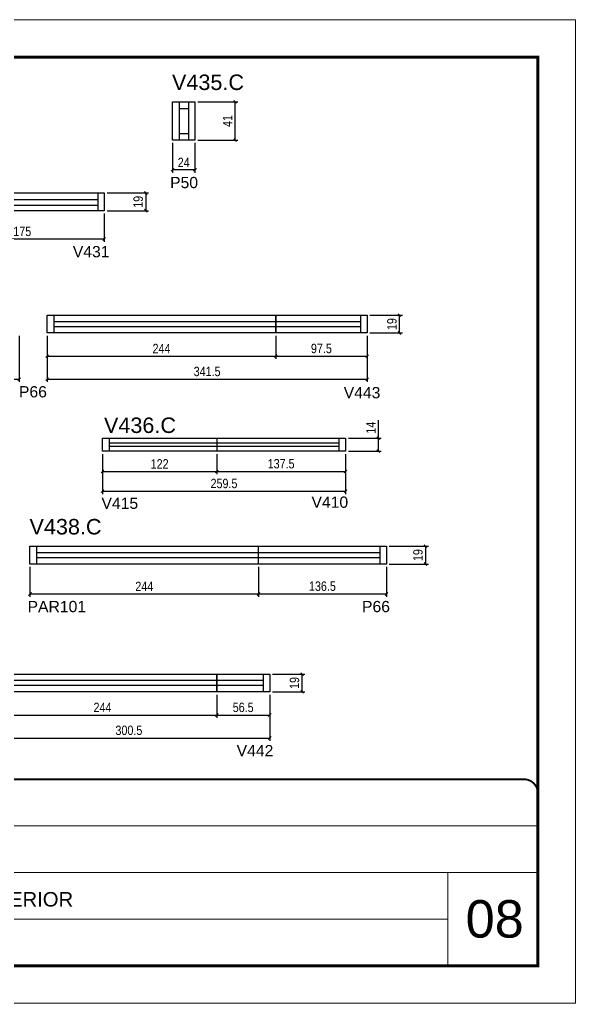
# Model space of a CAD drawing. Extents: x 1959 to 8212, y 239 to 4735.
# Drawn here: x 7619 to 8212, y 2537 to 3587 of the extents above; entities that cross this region are included whole.
import ezdxf

# ---------------------------------------------------------------- set-up
doc = ezdxf.new("R2010")
doc.units = 0
doc.linetypes.add('CONTINUO', pattern=[0])
doc.linetypes.add('DASHED', pattern=[0.75, 0.5, -0.25])
for name, color, linetype in [('5', 5, 'Continuous'), ('COTA', 241, 'Continuous'), ('NOMENCLATURA', 7, 'Continuous'), ('Painéis', 200, 'Continuous'), ('SARR_2.2x7', 40, 'Continuous'), ('SARR_EDITAR', 141, 'Continuous')]:
    doc.layers.add(name, color=color, linetype=linetype)
for name, color, linetype, lineweight in [('CARIMBO', 255, 'Continuous', 9), ('Folhas', 255, 'Continuous', 9), ('SARRAFO DE PRESSAO', 251, 'DASHED', 9)]:
    doc.layers.add(name, color=color, linetype=linetype, lineweight=lineweight)
doc.styles.add('ARIAL', font='arial.ttf')
doc.styles.add('COTA TECNICA', font='techl___.ttf', dxfattribs={"height": 10})
doc.styles.add('COTA TECNICA-50', font='techl___.ttf', dxfattribs={"height": 10})
doc.styles.get("Standard").update_dxf_attribs({"font": 'arial.ttf'})
doc.dimstyles.new('COTA PAINEL-50', dxfattribs={"dimtxt": 10, "dimasz": 3, "dimexe": 3, "dimexo": 3, "dimgap": 3, "dimtad": 1, "dimdec": 1, "dimzin": 12, "dimdsep": 46, "dimtxsty": 'COTA TECNICA-50', "dimblk1": 'OBLIQUE', "dimblk2": 'OBLIQUE', "dimsah": 1, "dimcen": 0.9, "dimclrd": 4, "dimclre": 4, "dimclrt": 240, "dimadec": 1, "dimazin": 3, "dimtfac": 1, "dimtdec": 1, "dimtmove": 0, "dimatfit": 3, "dimfxl": 1, "dimtolj": 1, "dimtzin": 12, "dimarcsym": 0})
doc.dimstyles.new('PAINEL', dxfattribs={"dimtxt": 10, "dimasz": 3, "dimexe": 3, "dimexo": 3, "dimgap": 3, "dimtad": 1, "dimdec": 1, "dimzin": 12, "dimdsep": 46, "dimtxsty": 'COTA TECNICA', "dimblk1": 'OBLIQUE', "dimblk2": 'OBLIQUE', "dimsah": 1, "dimcen": 0.9, "dimclrd": 4, "dimclre": 4, "dimclrt": 240, "dimadec": 1, "dimazin": 3, "dimtfac": 1, "dimtdec": 1, "dimtmove": 0, "dimatfit": 3, "dimfxl": 1, "dimtolj": 1, "dimtzin": 12, "dimarcsym": 0})

# ---------------------------------------------------------------- blocks, each defined once
blk = doc.blocks.new('9999999999')
at = {"color": 30, "linetype": 'CONTINUO'}
for p, q in [((98564.6, 34379.6), (99584, 34379.6)), ((98564.6, 34329.8), (99488, 34329.8)), ((99584, 34329.8), (99488, 34329.8)), ((99488, 34329.8), (99488, 34230.2)), ((98564.6, 34280), (99488, 34280))]:
    blk.add_line(p, q, dxfattribs=at)
at = {"color": 30, "linetype": 'CONTINUO', "const_width": 2}
blk.add_lwpolyline([(99584, 34230.2), (99584, 34414.4, 0.414214), (99569, 34429.4), (98229, 34429.4, 0.414214), (98214, 34414.4), (98214, 34245.2, 0.414214), (98229, 34230.2), (99584, 34230.2)], format="xyb", dxfattribs=at)
at = {"layer": 'Folhas'}
blk.add_lwpolyline([(98139, 34190.2), (99624, 34190.2), (99624, 35240.2), (98139, 35240.2)], close=True, dxfattribs=at)
at = {"layer": 'Folhas', "color": 30, "const_width": 3}
blk.add_lwpolyline([(98214, 34230.2), (99584, 34230.2), (99584, 35200.2), (98214, 35200.2)], close=True, dxfattribs=at)
at = {"color": 7, "linetype": 'Continuous', "ltscale": 5, "style": 'ARIAL'}
blk.add_text('2° SUBSOLO SUPERIOR', height=15.483, dxfattribs=at).set_placement((98837.7, 34293.5))
blk = doc.blocks.new('_Oblique')
at = {"color": 0, "linetype": 'ByBlock', "lineweight": -2}
blk.add_line((-0.5, -0.5), (0.5, 0.5), dxfattribs=at)
blk = doc.blocks.new('*D93')
at = {"layer": 'COTA', "color": 4, "lineweight": -2, "transparency": 16777216}
for p, q in [((7534.4, 3379.7), (7534.4, 3349.5)), ((7709.4, 3379.7), (7709.4, 3349.5)), ((7709.4, 3352.5), (7534.4, 3352.5))]:
    blk.add_line(p, q, dxfattribs=at)
at = {"layer": 'Defpoints', "color": 0, "transparency": 16777216}
for p in [(7534.4, 3382.7), (7709.4, 3382.7), (7534.4, 3352.5)]:
    blk.add_point(p, dxfattribs=at)
at = {"layer": 'COTA', "color": 4, "lineweight": -2, "transparency": 16777216, "xscale": 3, "yscale": 3, "zscale": 3, "rotation": 180}
blk.add_blockref('_Oblique', (7534.4, 3352.5), dxfattribs=at)
at = {"layer": 'COTA', "color": 4, "lineweight": -2, "transparency": 16777216, "xscale": 3, "yscale": 3, "zscale": 3}
blk.add_blockref('_Oblique', (7709.4, 3352.5), dxfattribs=at)
at = {"layer": 'COTA', "color": 240, "transparency": 16777216, "insert": (7621.9, 3360.6), "char_height": 10, "attachment_point": 5, "style": 'COTA TECNICA'}
blk.add_mtext('\\A1;175', dxfattribs=at)
blk = doc.blocks.new('*D94')
at = {"layer": 'COTA', "color": 4, "lineweight": -2, "transparency": 16777216}
for p, q in [((7712.4, 3401.7), (7756.7, 3401.7)), ((7753.7, 3401.7), (7753.7, 3382.7)), ((7712.4, 3382.7), (7756.7, 3382.7))]:
    blk.add_line(p, q, dxfattribs=at)
at = {"layer": 'Defpoints', "color": 0, "transparency": 16777216}
for p in [(7709.4, 3401.7), (7709.4, 3382.7), (7753.7, 3382.7)]:
    blk.add_point(p, dxfattribs=at)
at = {"layer": 'COTA', "color": 4, "lineweight": -2, "transparency": 16777216, "xscale": 3, "yscale": 3, "zscale": 3}
for p, rotation in [((7753.7, 3401.7), 90), ((7753.7, 3382.7), 270)]:
    blk.add_blockref('_Oblique', p, dxfattribs=dict(at, rotation=rotation))
at = {"layer": 'COTA', "color": 240, "transparency": 16777216, "insert": (7745.6, 3392.2), "char_height": 10, "attachment_point": 5, "rotation": 90, "style": 'COTA TECNICA'}
blk.add_mtext('\\A1;19', dxfattribs=at)
blk = doc.blocks.new('*D100')
at = {"layer": 'COTA', "color": 4, "lineweight": -2, "transparency": 16777216}
for p, q in [((7374.5, 3249.2), (7374.5, 3199.9)), ((7618.5, 3249.2), (7618.5, 3199.9)), ((7374.5, 3202.9), (7618.5, 3202.9))]:
    blk.add_line(p, q, dxfattribs=at)
at = {"layer": 'Defpoints', "color": 0, "transparency": 16777216}
for p in [(7374.5, 3252.2), (7618.5, 3252.2), (7618.5, 3202.9)]:
    blk.add_point(p, dxfattribs=at)
at = {"layer": 'COTA', "color": 4, "lineweight": -2, "transparency": 16777216, "xscale": 3, "yscale": 3, "zscale": 3, "rotation": 180}
blk.add_blockref('_Oblique', (7374.5, 3202.9), dxfattribs=at)
at = {"layer": 'COTA', "color": 4, "lineweight": -2, "transparency": 16777216, "xscale": 3, "yscale": 3, "zscale": 3}
blk.add_blockref('_Oblique', (7618.5, 3202.9), dxfattribs=at)
at = {"layer": 'COTA', "color": 240, "transparency": 16777216, "insert": (7496.5, 3211), "char_height": 10, "attachment_point": 5, "style": 'COTA TECNICA'}
blk.add_mtext('\\A1;244', dxfattribs=at)
blk = doc.blocks.new('*D101')
at = {"layer": 'COTA', "color": 4, "linetype": 'ByBlock', "lineweight": -2, "transparency": 16777216}
for p, q in [((7648.5, 3249.2), (7648.5, 3224.5)), ((7892.5, 3249.2), (7892.5, 3224.5)), ((7648.5, 3227.5), (7892.5, 3227.5))]:
    blk.add_line(p, q, dxfattribs=at)
at = {"layer": 'Defpoints', "color": 0, "linetype": 'ByBlock', "transparency": 16777216}
for p in [(7648.5, 3252.2), (7892.5, 3252.2), (7892.5, 3227.5)]:
    blk.add_point(p, dxfattribs=at)
at = {"layer": 'COTA', "color": 4, "linetype": 'ByBlock', "lineweight": -2, "transparency": 16777216, "xscale": 3, "yscale": 3, "zscale": 3, "rotation": 180}
blk.add_blockref('_Oblique', (7648.5, 3227.5), dxfattribs=at)
at = {"layer": 'COTA', "color": 4, "linetype": 'ByBlock', "lineweight": -2, "transparency": 16777216, "xscale": 3, "yscale": 3, "zscale": 3}
blk.add_blockref('_Oblique', (7892.5, 3227.5), dxfattribs=at)
at = {"layer": 'COTA', "color": 240, "linetype": 'ByBlock', "transparency": 16777216, "insert": (7770.5, 3235.6), "char_height": 10, "attachment_point": 5, "style": 'COTA TECNICA-50'}
blk.add_mtext('\\A1;244', dxfattribs=at)
blk = doc.blocks.new('*D102')
at = {"layer": 'COTA', "color": 4, "linetype": 'ByBlock', "lineweight": -2, "transparency": 16777216}
for p, q in [((7892.5, 3249.2), (7892.5, 3224.5)), ((7990, 3249.2), (7990, 3224.5)), ((7892.5, 3227.5), (7990, 3227.5))]:
    blk.add_line(p, q, dxfattribs=at)
at = {"layer": 'Defpoints', "color": 0, "linetype": 'ByBlock', "transparency": 16777216}
for p in [(7892.5, 3252.2), (7990, 3252.2), (7990, 3227.5)]:
    blk.add_point(p, dxfattribs=at)
at = {"layer": 'COTA', "color": 4, "linetype": 'ByBlock', "lineweight": -2, "transparency": 16777216, "xscale": 3, "yscale": 3, "zscale": 3, "rotation": 180}
blk.add_blockref('_Oblique', (7892.5, 3227.5), dxfattribs=at)
at = {"layer": 'COTA', "color": 4, "linetype": 'ByBlock', "lineweight": -2, "transparency": 16777216, "xscale": 3, "yscale": 3, "zscale": 3}
blk.add_blockref('_Oblique', (7990, 3227.5), dxfattribs=at)
at = {"layer": 'COTA', "color": 240, "linetype": 'ByBlock', "transparency": 16777216, "insert": (7941.2, 3235.6), "char_height": 10, "attachment_point": 5, "style": 'COTA TECNICA-50'}
blk.add_mtext('\\A1;97.5', dxfattribs=at)
blk = doc.blocks.new('*D103')
at = {"layer": 'COTA', "color": 4, "lineweight": -2, "transparency": 16777216}
for p, q in [((7648.5, 3249.2), (7648.5, 3199.9)), ((7990, 3249.2), (7990, 3199.9)), ((7648.5, 3202.9), (7990, 3202.9))]:
    blk.add_line(p, q, dxfattribs=at)
at = {"layer": 'Defpoints', "color": 0, "transparency": 16777216}
for p in [(7648.5, 3252.2), (7990, 3252.2), (7990, 3202.9)]:
    blk.add_point(p, dxfattribs=at)
at = {"layer": 'COTA', "color": 4, "lineweight": -2, "transparency": 16777216, "xscale": 3, "yscale": 3, "zscale": 3, "rotation": 180}
blk.add_blockref('_Oblique', (7648.5, 3202.9), dxfattribs=at)
at = {"layer": 'COTA', "color": 4, "lineweight": -2, "transparency": 16777216, "xscale": 3, "yscale": 3, "zscale": 3}
blk.add_blockref('_Oblique', (7990, 3202.9), dxfattribs=at)
at = {"layer": 'COTA', "color": 240, "transparency": 16777216, "insert": (7819.2, 3211.1), "char_height": 10, "attachment_point": 5, "style": 'COTA TECNICA'}
blk.add_mtext('\\A1;341.5', dxfattribs=at)
blk = doc.blocks.new('*D104')
at = {"layer": 'COTA', "color": 4, "lineweight": -2, "transparency": 16777216}
for p, q in [((7993, 3271.2), (8027.6, 3271.2)), ((8024.6, 3252.2), (8024.6, 3271.2)), ((7993, 3252.2), (8027.6, 3252.2))]:
    blk.add_line(p, q, dxfattribs=at)
at = {"layer": 'Defpoints', "color": 0, "transparency": 16777216}
for p in [(7990, 3271.2), (8024.6, 3271.2), (7990, 3252.2)]:
    blk.add_point(p, dxfattribs=at)
at = {"layer": 'COTA', "color": 4, "lineweight": -2, "transparency": 16777216, "xscale": 3, "yscale": 3, "zscale": 3}
for p, rotation in [((8024.6, 3271.2), 90), ((8024.6, 3252.2), 270)]:
    blk.add_blockref('_Oblique', p, dxfattribs=dict(at, rotation=rotation))
at = {"layer": 'COTA', "color": 240, "transparency": 16777216, "insert": (8016.5, 3261.7), "char_height": 10, "attachment_point": 5, "rotation": 90, "style": 'COTA TECNICA'}
blk.add_mtext('\\A1;19', dxfattribs=at)
blk = doc.blocks.new('*D120')
at = {"layer": 'COTA', "color": 4, "linetype": 'ByBlock', "lineweight": -2, "transparency": 16777216}
for p, q in [((7585.5, 2866.1), (7585.5, 2841.4)), ((7829.5, 2866.1), (7829.5, 2841.4)), ((7585.5, 2844.4), (7829.5, 2844.4))]:
    blk.add_line(p, q, dxfattribs=at)
at = {"layer": 'Defpoints', "color": 0, "linetype": 'ByBlock', "transparency": 16777216}
for p in [(7585.5, 2869.1), (7829.5, 2869.1), (7829.5, 2844.4)]:
    blk.add_point(p, dxfattribs=at)
at = {"layer": 'COTA', "color": 4, "linetype": 'ByBlock', "lineweight": -2, "transparency": 16777216, "xscale": 3, "yscale": 3, "zscale": 3, "rotation": 180}
blk.add_blockref('_Oblique', (7585.5, 2844.4), dxfattribs=at)
at = {"layer": 'COTA', "color": 4, "linetype": 'ByBlock', "lineweight": -2, "transparency": 16777216, "xscale": 3, "yscale": 3, "zscale": 3}
blk.add_blockref('_Oblique', (7829.5, 2844.4), dxfattribs=at)
at = {"layer": 'COTA', "color": 240, "linetype": 'ByBlock', "transparency": 16777216, "insert": (7707.5, 2852.5), "char_height": 10, "attachment_point": 5, "style": 'COTA TECNICA-50'}
blk.add_mtext('\\A1;244', dxfattribs=at)
blk = doc.blocks.new('*D121')
at = {"layer": 'COTA', "color": 4, "linetype": 'ByBlock', "lineweight": -2, "transparency": 16777216}
for p, q in [((7829.5, 2866.1), (7829.5, 2841.4)), ((7886, 2866.1), (7886, 2841.4)), ((7829.5, 2844.4), (7886, 2844.4))]:
    blk.add_line(p, q, dxfattribs=at)
at = {"layer": 'Defpoints', "color": 0, "linetype": 'ByBlock', "transparency": 16777216}
for p in [(7829.5, 2869.1), (7886, 2869.1), (7886, 2844.4)]:
    blk.add_point(p, dxfattribs=at)
at = {"layer": 'COTA', "color": 4, "linetype": 'ByBlock', "lineweight": -2, "transparency": 16777216, "xscale": 3, "yscale": 3, "zscale": 3, "rotation": 180}
blk.add_blockref('_Oblique', (7829.5, 2844.4), dxfattribs=at)
at = {"layer": 'COTA', "color": 4, "linetype": 'ByBlock', "lineweight": -2, "transparency": 16777216, "xscale": 3, "yscale": 3, "zscale": 3}
blk.add_blockref('_Oblique', (7886, 2844.4), dxfattribs=at)
at = {"layer": 'COTA', "color": 240, "linetype": 'ByBlock', "transparency": 16777216, "insert": (7857.7, 2852.5), "char_height": 10, "attachment_point": 5, "style": 'COTA TECNICA-50'}
blk.add_mtext('\\A1;56.5', dxfattribs=at)
blk = doc.blocks.new('*D122')
at = {"layer": 'COTA', "color": 4, "lineweight": -2, "transparency": 16777216}
for p, q in [((7585.5, 2866.1), (7585.5, 2816.8)), ((7886, 2866.1), (7886, 2816.8)), ((7585.5, 2819.8), (7886, 2819.8))]:
    blk.add_line(p, q, dxfattribs=at)
at = {"layer": 'Defpoints', "color": 0, "transparency": 16777216}
for p in [(7585.5, 2869.1), (7886, 2869.1), (7886, 2819.8)]:
    blk.add_point(p, dxfattribs=at)
at = {"layer": 'COTA', "color": 4, "lineweight": -2, "transparency": 16777216, "xscale": 3, "yscale": 3, "zscale": 3, "rotation": 180}
blk.add_blockref('_Oblique', (7585.5, 2819.8), dxfattribs=at)
at = {"layer": 'COTA', "color": 4, "lineweight": -2, "transparency": 16777216, "xscale": 3, "yscale": 3, "zscale": 3}
blk.add_blockref('_Oblique', (7886, 2819.8), dxfattribs=at)
at = {"layer": 'COTA', "color": 240, "transparency": 16777216, "insert": (7735.7, 2828), "char_height": 10, "attachment_point": 5, "style": 'COTA TECNICA'}
blk.add_mtext('\\A1;300.5', dxfattribs=at)
blk = doc.blocks.new('*D123')
at = {"layer": 'COTA', "color": 4, "lineweight": -2, "transparency": 16777216}
for p, q in [((7889, 2888.1), (7923.6, 2888.1)), ((7920.6, 2869.1), (7920.6, 2888.1)), ((7889, 2869.1), (7923.6, 2869.1))]:
    blk.add_line(p, q, dxfattribs=at)
at = {"layer": 'Defpoints', "color": 0, "transparency": 16777216}
for p in [(7886, 2888.1), (7920.6, 2888.1), (7886, 2869.1)]:
    blk.add_point(p, dxfattribs=at)
at = {"layer": 'COTA', "color": 4, "lineweight": -2, "transparency": 16777216, "xscale": 3, "yscale": 3, "zscale": 3}
for p, rotation in [((7920.6, 2888.1), 90), ((7920.6, 2869.1), 270)]:
    blk.add_blockref('_Oblique', p, dxfattribs=dict(at, rotation=rotation))
at = {"layer": 'COTA', "color": 240, "transparency": 16777216, "insert": (7912.5, 2878.6), "char_height": 10, "attachment_point": 5, "rotation": 90, "style": 'COTA TECNICA'}
blk.add_mtext('\\A1;19', dxfattribs=at)
blk = doc.blocks.new('*D174')
at = {"layer": 'COTA', "color": 4, "lineweight": -2, "transparency": 16777216}
for p, q in [((7782.2, 3455), (7782.2, 3423.3)), ((7806.2, 3455), (7806.2, 3423.3)), ((7806.2, 3426.3), (7782.2, 3426.3))]:
    blk.add_line(p, q, dxfattribs=at)
at = {"layer": 'Defpoints', "color": 0, "transparency": 16777216}
for p in [(7782.2, 3458), (7806.2, 3458), (7782.2, 3426.3)]:
    blk.add_point(p, dxfattribs=at)
at = {"layer": 'COTA', "color": 4, "lineweight": -2, "transparency": 16777216, "xscale": 3, "yscale": 3, "zscale": 3, "rotation": 180}
blk.add_blockref('_Oblique', (7782.2, 3426.3), dxfattribs=at)
at = {"layer": 'COTA', "color": 4, "lineweight": -2, "transparency": 16777216, "xscale": 3, "yscale": 3, "zscale": 3}
blk.add_blockref('_Oblique', (7806.2, 3426.3), dxfattribs=at)
at = {"layer": 'COTA', "color": 240, "transparency": 16777216, "insert": (7794.2, 3434.3), "char_height": 10, "attachment_point": 5, "style": 'COTA TECNICA'}
blk.add_mtext('\\A1;24', dxfattribs=at)
blk = doc.blocks.new('*D175')
at = {"layer": 'COTA', "color": 4, "lineweight": -2, "transparency": 16777216}
for p, q in [((7809.2, 3499), (7852.1, 3499)), ((7849.1, 3458), (7849.1, 3499)), ((7809.2, 3458), (7852.1, 3458))]:
    blk.add_line(p, q, dxfattribs=at)
at = {"layer": 'Defpoints', "color": 0, "transparency": 16777216}
for p in [(7806.2, 3499), (7849.1, 3499), (7806.2, 3458)]:
    blk.add_point(p, dxfattribs=at)
at = {"layer": 'COTA', "color": 4, "lineweight": -2, "transparency": 16777216, "xscale": 3, "yscale": 3, "zscale": 3}
for p, rotation in [((7849.1, 3499), 90), ((7849.1, 3458), 270)]:
    blk.add_blockref('_Oblique', p, dxfattribs=dict(at, rotation=rotation))
at = {"layer": 'COTA', "color": 240, "transparency": 16777216, "insert": (7841, 3478.5), "char_height": 10, "attachment_point": 5, "rotation": 90, "style": 'COTA TECNICA'}
blk.add_mtext('\\A1;41', dxfattribs=at)
blk = doc.blocks.new('*D176')
at = {"layer": 'COTA', "color": 4, "linetype": 'ByBlock', "lineweight": -2, "transparency": 16777216}
for p, q in [((7707.5, 3123), (7707.5, 3080.3)), ((7967, 3123), (7967, 3080.3)), ((7707.5, 3083.3), (7967, 3083.3))]:
    blk.add_line(p, q, dxfattribs=at)
at = {"layer": 'Defpoints', "color": 0, "linetype": 'ByBlock', "transparency": 16777216}
for p in [(7707.5, 3126), (7967, 3126), (7967, 3083.3)]:
    blk.add_point(p, dxfattribs=at)
at = {"layer": 'COTA', "color": 4, "linetype": 'ByBlock', "lineweight": -2, "transparency": 16777216, "xscale": 3, "yscale": 3, "zscale": 3, "rotation": 180}
blk.add_blockref('_Oblique', (7707.5, 3083.3), dxfattribs=at)
at = {"layer": 'COTA', "color": 4, "linetype": 'ByBlock', "lineweight": -2, "transparency": 16777216, "xscale": 3, "yscale": 3, "zscale": 3}
blk.add_blockref('_Oblique', (7967, 3083.3), dxfattribs=at)
at = {"layer": 'COTA', "color": 240, "linetype": 'ByBlock', "transparency": 16777216, "insert": (7837.2, 3091.5), "char_height": 10, "attachment_point": 5, "style": 'COTA TECNICA-50'}
blk.add_mtext('\\A1;259.5', dxfattribs=at)
blk = doc.blocks.new('*D177')
at = {"layer": 'COTA', "color": 4, "lineweight": -2, "transparency": 16777216}
for p, q in [((8002, 3140), (8002, 3159.1)), ((7970, 3140), (8005, 3140)), ((8002, 3126), (8002, 3140)), ((7970, 3126), (8005, 3126))]:
    blk.add_line(p, q, dxfattribs=at)
at = {"layer": 'Defpoints', "color": 0, "transparency": 16777216}
for p in [(7967, 3140), (8002, 3140), (7967, 3126)]:
    blk.add_point(p, dxfattribs=at)
at = {"layer": 'COTA', "color": 4, "lineweight": -2, "transparency": 16777216, "xscale": 3, "yscale": 3, "zscale": 3}
for p, rotation in [((8002, 3140), 90), ((8002, 3126), 270)]:
    blk.add_blockref('_Oblique', p, dxfattribs=dict(at, rotation=rotation))
at = {"layer": 'COTA', "color": 240, "transparency": 16777216, "insert": (7994, 3151.1), "char_height": 10, "attachment_point": 5, "rotation": 90, "style": 'COTA TECNICA'}
blk.add_mtext('\\A1;14', dxfattribs=at)
blk = doc.blocks.new('*D178')
at = {"layer": 'COTA', "color": 4, "lineweight": -2, "transparency": 16777216}
for p, q in [((7707.5, 3123), (7707.5, 3101.4)), ((7829.5, 3123), (7829.5, 3101.4)), ((7707.5, 3104.4), (7829.5, 3104.4))]:
    blk.add_line(p, q, dxfattribs=at)
at = {"layer": 'Defpoints', "color": 0, "transparency": 16777216}
for p in [(7707.5, 3126), (7829.5, 3126), (7829.5, 3104.4)]:
    blk.add_point(p, dxfattribs=at)
at = {"layer": 'COTA', "color": 4, "lineweight": -2, "transparency": 16777216, "xscale": 3, "yscale": 3, "zscale": 3, "rotation": 180}
blk.add_blockref('_Oblique', (7707.5, 3104.4), dxfattribs=at)
at = {"layer": 'COTA', "color": 4, "lineweight": -2, "transparency": 16777216, "xscale": 3, "yscale": 3, "zscale": 3}
blk.add_blockref('_Oblique', (7829.5, 3104.4), dxfattribs=at)
at = {"layer": 'COTA', "color": 240, "transparency": 16777216, "insert": (7768.5, 3112.5), "char_height": 10, "attachment_point": 5, "style": 'COTA TECNICA'}
blk.add_mtext('\\A1;122', dxfattribs=at)
blk = doc.blocks.new('*D179')
at = {"layer": 'COTA', "color": 4, "lineweight": -2, "transparency": 16777216}
for p, q in [((7829.5, 3123), (7829.5, 3101.4)), ((7967, 3123), (7967, 3101.4)), ((7829.5, 3104.4), (7967, 3104.4))]:
    blk.add_line(p, q, dxfattribs=at)
at = {"layer": 'Defpoints', "color": 0, "transparency": 16777216}
for p in [(7829.5, 3126), (7967, 3126), (7967, 3104.4)]:
    blk.add_point(p, dxfattribs=at)
at = {"layer": 'COTA', "color": 4, "lineweight": -2, "transparency": 16777216, "xscale": 3, "yscale": 3, "zscale": 3, "rotation": 180}
blk.add_blockref('_Oblique', (7829.5, 3104.4), dxfattribs=at)
at = {"layer": 'COTA', "color": 4, "lineweight": -2, "transparency": 16777216, "xscale": 3, "yscale": 3, "zscale": 3}
blk.add_blockref('_Oblique', (7967, 3104.4), dxfattribs=at)
at = {"layer": 'COTA', "color": 240, "transparency": 16777216, "insert": (7898.2, 3112.6), "char_height": 10, "attachment_point": 5, "style": 'COTA TECNICA'}
blk.add_mtext('\\A1;137.5', dxfattribs=at)
blk = doc.blocks.new('*D182')
at = {"layer": 'COTA', "color": 4, "linetype": 'ByBlock', "lineweight": -2, "transparency": 16777216}
for p, q in [((7630.1, 3002.6), (7630.1, 2970.6)), ((7874.1, 3002.6), (7874.1, 2970.6)), ((7630.1, 2973.6), (7874.1, 2973.6))]:
    blk.add_line(p, q, dxfattribs=at)
at = {"layer": 'Defpoints', "color": 0, "linetype": 'ByBlock', "transparency": 16777216}
for p in [(7630.1, 3005.6), (7874.1, 3005.6), (7874.1, 2973.6)]:
    blk.add_point(p, dxfattribs=at)
at = {"layer": 'COTA', "color": 4, "linetype": 'ByBlock', "lineweight": -2, "transparency": 16777216, "xscale": 3, "yscale": 3, "zscale": 3, "rotation": 180}
blk.add_blockref('_Oblique', (7630.1, 2973.6), dxfattribs=at)
at = {"layer": 'COTA', "color": 4, "linetype": 'ByBlock', "lineweight": -2, "transparency": 16777216, "xscale": 3, "yscale": 3, "zscale": 3}
blk.add_blockref('_Oblique', (7874.1, 2973.6), dxfattribs=at)
at = {"layer": 'COTA', "color": 240, "linetype": 'ByBlock', "transparency": 16777216, "insert": (7752.1, 2981.7), "char_height": 10, "attachment_point": 5, "style": 'COTA TECNICA-50'}
blk.add_mtext('\\A1;244', dxfattribs=at)
blk = doc.blocks.new('*D183')
at = {"layer": 'COTA', "color": 4, "linetype": 'ByBlock', "lineweight": -2, "transparency": 16777216}
for p, q in [((7874.1, 3002.6), (7874.1, 2970.6)), ((8010.6, 3002.6), (8010.6, 2970.6)), ((7874.1, 2973.6), (8010.6, 2973.6))]:
    blk.add_line(p, q, dxfattribs=at)
at = {"layer": 'Defpoints', "color": 0, "linetype": 'ByBlock', "transparency": 16777216}
for p in [(7874.1, 3005.6), (8010.6, 3005.6), (8010.6, 2973.6)]:
    blk.add_point(p, dxfattribs=at)
at = {"layer": 'COTA', "color": 4, "linetype": 'ByBlock', "lineweight": -2, "transparency": 16777216, "xscale": 3, "yscale": 3, "zscale": 3, "rotation": 180}
blk.add_blockref('_Oblique', (7874.1, 2973.6), dxfattribs=at)
at = {"layer": 'COTA', "color": 4, "linetype": 'ByBlock', "lineweight": -2, "transparency": 16777216, "xscale": 3, "yscale": 3, "zscale": 3}
blk.add_blockref('_Oblique', (8010.6, 2973.6), dxfattribs=at)
at = {"layer": 'COTA', "color": 240, "linetype": 'ByBlock', "transparency": 16777216, "insert": (7942.3, 2981.9), "char_height": 10, "attachment_point": 5, "style": 'COTA TECNICA-50'}
blk.add_mtext('\\A1;136.5', dxfattribs=at)
blk = doc.blocks.new('*D186')
at = {"layer": 'COTA', "color": 4, "lineweight": -2, "transparency": 16777216}
for p, q in [((8013.6, 3024.6), (8055.4, 3024.6)), ((8052.4, 3024.6), (8052.4, 3005.6)), ((8013.6, 3005.6), (8055.4, 3005.6))]:
    blk.add_line(p, q, dxfattribs=at)
at = {"layer": 'Defpoints', "color": 0, "transparency": 16777216}
for p in [(8010.6, 3024.6), (8010.6, 3005.6), (8052.4, 3005.6)]:
    blk.add_point(p, dxfattribs=at)
at = {"layer": 'COTA', "color": 4, "lineweight": -2, "transparency": 16777216, "xscale": 3, "yscale": 3, "zscale": 3}
for p, rotation in [((8052.4, 3024.6), 90), ((8052.4, 3005.6), 270)]:
    blk.add_blockref('_Oblique', p, dxfattribs=dict(at, rotation=rotation))
at = {"layer": 'COTA', "color": 240, "transparency": 16777216, "insert": (8044.3, 3015.1), "char_height": 10, "attachment_point": 5, "rotation": 90, "style": 'COTA TECNICA'}
blk.add_mtext('\\A1;19', dxfattribs=at)

msp = doc.modelspace()

# ---------------------------------------------------------------- linework, layer by layer
at = {"layer": 'Painéis', "linetype": 'ByBlock'}
msp.add_line((7874.07, 3005.6), (7874.07, 3024.6), dxfattribs=at)
for points in [[(7806.19, 3499), (7806.19, 3458), (7782.19, 3458), (7782.19, 3499)], [(7707.48, 3140.03), (7966.98, 3140.03), (7966.98, 3126.03), (7707.48, 3126.03)], [(7630.07, 3024.6), (8010.57, 3024.6), (8010.57, 3005.6), (7630.07, 3005.6)]]:
    msp.add_lwpolyline(points, close=True, dxfattribs=at)
msp.add_lwpolyline([(7534.43, 3429.2), (7559.43, 3429.2), (7559.43, 3401.7), (7709.43, 3401.7), (7709.43, 3382.7), (7534.43, 3382.7), (7534.43, 3429.2)], dxfattribs=at)
at = {"layer": 'Painéis'}
for points in [[(7892.49, 3252.23), (7648.49, 3252.23), (7648.49, 3271.23), (7892.49, 3271.23)], [(7892.49, 3271.23), (7989.99, 3271.23), (7989.99, 3252.23), (7892.49, 3252.23)], [(7829.49, 2869.11), (7585.49, 2869.11), (7585.49, 2888.11), (7829.49, 2888.11)], [(7829.49, 2888.11), (7885.99, 2888.11), (7885.99, 2869.11), (7829.49, 2869.11)]]:
    msp.add_lwpolyline(points, close=True, dxfattribs=at)
at = {"layer": 'SARR_2.2x7', "linetype": 'Continuous'}
for p, q in [((7789.19, 3499), (7789.19, 3458)), ((7799.19, 3499), (7799.19, 3458)), ((7789.19, 3492), (7799.19, 3492)), ((7789.19, 3465), (7799.19, 3465)), ((7534.43, 3394.7), (7702.43, 3394.7)), ((7702.43, 3401.7), (7702.43, 3382.7)), ((7534.43, 3388.7), (7702.43, 3388.7)), ((7655.49, 3271.23), (7655.49, 3252.23)), ((7982.99, 3271.23), (7982.99, 3252.23)), ((7982.99, 3264.23), (7655.49, 3264.23)), ((7655.49, 3259.23), (7982.99, 3259.23)), ((7714.48, 3140.03), (7714.48, 3126.03)), ((7829.48, 3140.03), (7829.48, 3126.03)), ((7959.98, 3140.03), (7959.98, 3126.03)), ((7637.07, 3024.6), (7637.07, 3005.6)), ((8003.57, 3024.6), (8003.57, 3005.6)), ((7874.07, 3017.6), (7637.07, 3017.6)), ((8003.57, 3017.6), (7874.07, 3017.6)), ((7637.07, 3012.6), (7874.07, 3012.6)), ((7874.07, 3012.6), (8003.57, 3012.6)), ((7878.99, 2888.11), (7878.99, 2869.11)), ((7878.99, 2881.11), (7592.49, 2881.11)), ((7592.49, 2876.11), (7878.99, 2876.11))]:
    msp.add_line(p, q, dxfattribs=at)
at = {"layer": 'SARR_EDITAR', "linetype": 'Continuous'}
for p, q in [((7714.48, 3135.03), (7959.98, 3135.03)), ((7959.98, 3131.03), (7714.48, 3131.03))]:
    msp.add_line(p, q, dxfattribs=at)

# ---------------------------------------------------------------- block references
at = {"layer": 'SARRAFO DE PRESSAO', "color": 6, "linetype": 'ByBlock'}
msp.add_blockref('9999999999', (-91411.71, -31653.56), dxfattribs=at)

# ---------------------------------------------------------------- texts
at = {"layer": '5', "linetype": 'Continuous'}
for s, p in [('P50', (7779.68, 3406.79)), ('V431', (7675.84, 3333.02)), ('P66', (7618.35, 3183.45)), ('V443', (7965.04, 3182.5)), ('V410', (7930.62, 3065.61)), ('V415', (7706.43, 3064.45)), ('PAR101', (7627.55, 2954.18)), ('P66', (7984.58, 2954.18)), ('V442', (7850.72, 2800.34))]:
    msp.add_text(s, height=12, rotation=359.99996, dxfattribs=at).set_placement(p)
at = {"layer": 'CARIMBO', "style": 'ARIAL'}
msp.add_text('08', height=40, dxfattribs=at).set_placement((8095.13, 2606.79))
at = {"layer": 'NOMENCLATURA', "linetype": 'Continuous'}
for s, p in [('V435.C', (7781.72, 3511.57)), ('V436.C', (7709.1, 3145.46)), ('V438.C', (7629.6, 3037.17))]:
    msp.add_text(s, height=16.5, dxfattribs=at).set_placement(p)

# ---------------------------------------------------------------- dimensions: what is measured, and where the dimension line sits
at = {"layer": 'COTA'}
for base, p1, p2, picture, middle in [((7849.12, 3499), (7806.19, 3458), (7806.19, 3499), '*D175', (7841.05, 3478.5)), ((7753.71, 3382.7), (7709.43, 3401.7), (7709.43, 3382.7), '*D94', (7745.62, 3392.2)), ((8024.62, 3271.23), (7989.99, 3252.23), (7989.99, 3271.23), '*D104', (8016.53, 3261.73)), ((8002.05, 3140.03), (7966.98, 3126.03), (7966.98, 3140.03), '*D177', (7993.97, 3151.09)), ((8052.43, 3005.6), (8010.57, 3024.6), (8010.57, 3005.6), '*D186', (8044.34, 3015.1)), ((7920.62, 2888.11), (7885.99, 2869.11), (7885.99, 2888.11), '*D123', (7912.53, 2878.61))]:
    dim = msp.add_linear_dim(base=base, p1=p1, p2=p2, angle=90, dimstyle='PAINEL', dxfattribs=at)
    dim.commit()
    dim.dimension.update_dxf_attribs({"geometry": picture, "text_midpoint": middle})
for base, p1, p2, picture, middle in [((7782.19, 3426.26), (7806.19, 3458), (7782.19, 3458), '*D174', (7794.19, 3434.33)), ((7534.43, 3352.49), (7709.43, 3382.7), (7534.43, 3382.7), '*D93', (7621.93, 3360.6)), ((7618.49, 3202.91), (7374.49, 3252.23), (7618.49, 3252.23), '*D100', (7496.49, 3210.99)), ((7989.99, 3202.91), (7648.49, 3252.23), (7989.99, 3252.23), '*D103', (7819.24, 3211.13)), ((7829.48, 3104.43), (7707.48, 3126.03), (7829.48, 3126.03), '*D178', (7768.48, 3112.49)), ((7885.99, 2819.8), (7585.49, 2869.11), (7885.99, 2869.11), '*D122', (7735.74, 2828.02))]:
    dim = msp.add_linear_dim(base=base, p1=p1, p2=p2, dimstyle='PAINEL', dxfattribs=at)
    dim.commit()
    dim.dimension.update_dxf_attribs({"geometry": picture, "text_midpoint": middle})
at = {"layer": 'COTA', "color": 1, "linetype": 'ByBlock'}
for base, p1, p2, picture, middle in [((7892.49, 3227.49), (7648.49, 3252.23), (7892.49, 3252.23), '*D101', (7770.49, 3235.57)), ((7989.99, 3227.49), (7892.49, 3252.23), (7989.99, 3252.23), '*D102', (7941.24, 3235.63)), ((7966.98, 3083.33), (7707.48, 3126.03), (7966.98, 3126.03), '*D176', (7837.23, 3091.47)), ((7874.07, 2973.64), (7630.07, 3005.6), (7874.07, 3005.6), '*D182', (7752.07, 2981.72)), ((8010.57, 2973.64), (7874.07, 3005.6), (8010.57, 3005.6), '*D183', (7942.32, 2981.86)), ((7829.49, 2844.38), (7585.49, 2869.11), (7829.49, 2869.11), '*D120', (7707.49, 2852.45)), ((7885.99, 2844.38), (7829.49, 2869.11), (7885.99, 2869.11), '*D121', (7857.74, 2852.49))]:
    dim = msp.add_linear_dim(base=base, p1=p1, p2=p2, dimstyle='COTA PAINEL-50', override={"dimarcsym": 1}, dxfattribs=at)
    dim.commit()
    dim.dimension.update_dxf_attribs({"geometry": picture, "text_midpoint": middle})
at = {"layer": 'COTA'}
dim = msp.add_linear_dim(base=(7966.98, 3104.43), p1=(7829.48, 3126.03), p2=(7966.98, 3126.03), dimstyle='PAINEL', override={"dimtmove": 1}, dxfattribs=at)
dim.commit()
dim.dimension.update_dxf_attribs({"geometry": '*D179', "text_midpoint": (7898.23, 3112.65)})

doc.saveas('drawing.dxf')
